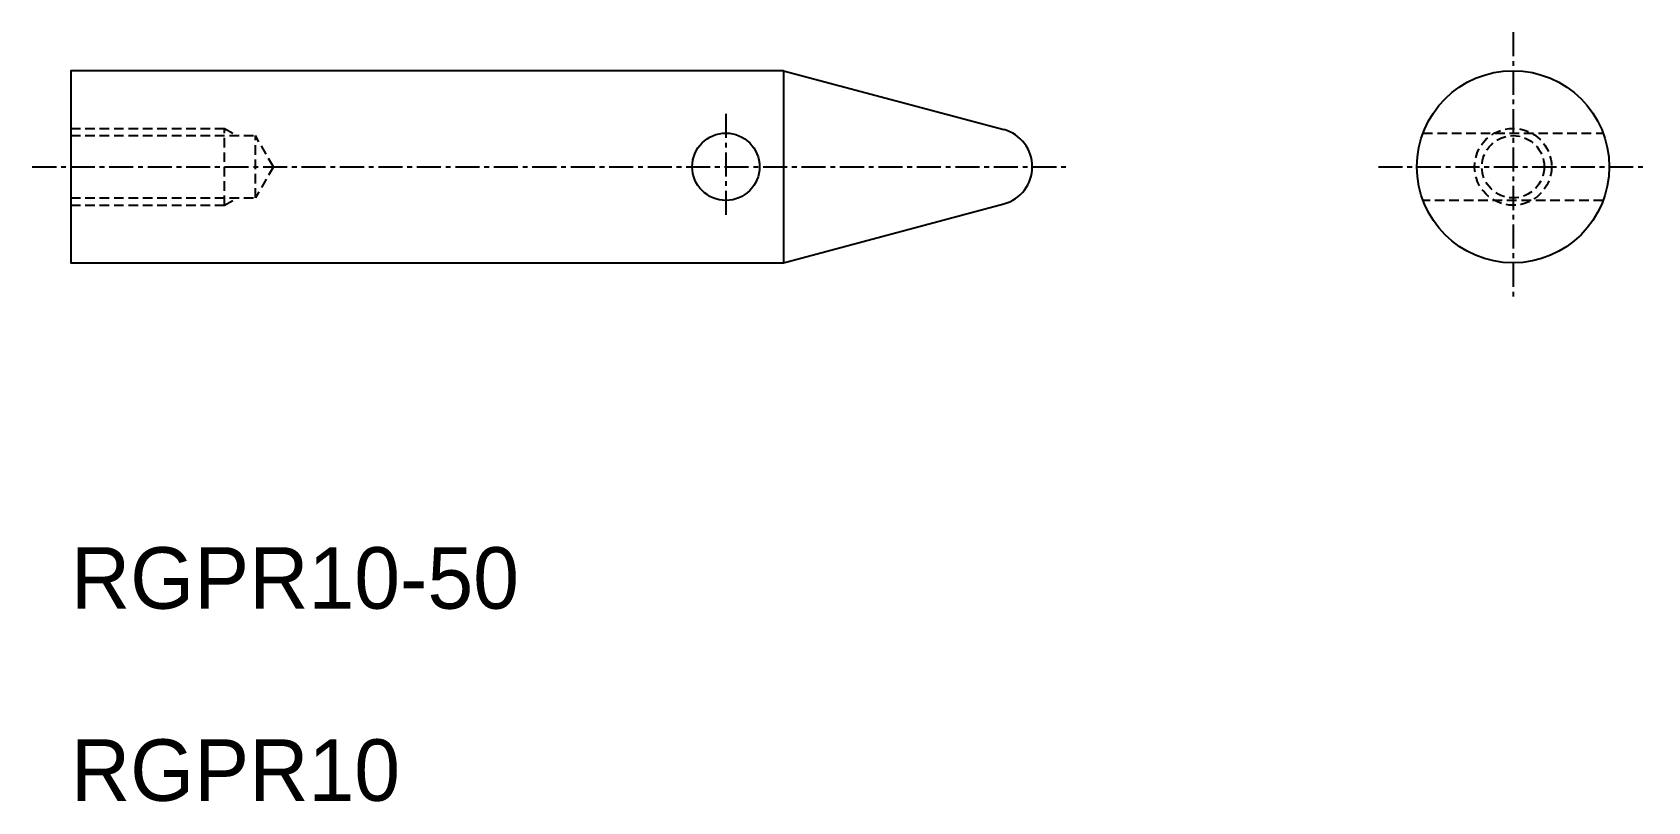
# Model space of a CAD drawing. Extents: x -4752.9 to -4668.9, y -681.3 to -641.2.
import ezdxf

# ---------------------------------------------------------------- set-up
doc = ezdxf.new("R2010")
doc.units = 0
doc.linetypes.add('CENTER', pattern=[2, 1.25, -0.25, 0.25, -0.25])
doc.linetypes.add('DASHED', pattern=[0.75, 0.5, -0.25])
doc.layers.get('0').update_dxf_attribs({"linetype": 'CONTINUOUS'})
doc.layers.add('CENTER', color=1, linetype='CENTER')

msp = doc.modelspace()

# ---------------------------------------------------------------- linework, layer by layer
at = {"color": 7, "linetype": 'CONTINUOUS'}
for p, q in [((-4713.832, -643.234), (-4702.381, -646.302)), ((-4713.832, -643.234), (-4713.832, -653.234)), ((-4713.832, -653.234), (-4702.381, -650.166))]:
    msp.add_line(p, q, dxfattribs=at)
at = {"color": 3, "linetype": 'DASHED'}
for p, q in [((-4750.899, -646.234), (-4742.899, -646.234)), ((-4750.899, -646.613), (-4741.299, -646.613)), ((-4742.899, -646.234), (-4742.242, -646.613)), ((-4742.899, -650.234), (-4742.899, -646.234)), ((-4740.363, -648.234), (-4741.299, -646.613)), ((-4741.299, -649.855), (-4741.299, -646.613)), ((-4680.583, -646.484), (-4671.215, -646.484)), ((-4740.363, -648.234), (-4741.299, -649.855)), ((-4750.899, -649.855), (-4741.299, -649.855)), ((-4742.899, -650.234), (-4742.242, -649.855)), ((-4671.215, -649.984), (-4680.583, -649.984)), ((-4750.899, -650.234), (-4742.899, -650.234))]:
    msp.add_line(p, q, dxfattribs=at)
at = {"color": 7, "linetype": 'CONTINUOUS'}
msp.add_lwpolyline([(-4713.832, -643.234), (-4750.899, -643.234), (-4750.899, -653.234), (-4713.832, -653.234)], dxfattribs=at)
for centre, radius in [((-4675.899, -648.234), 5), ((-4716.832, -648.234), 1.75)]:
    msp.add_circle(centre, radius, dxfattribs=at)
at = {"color": 3, "linetype": 'DASHED'}
for radius in [2, 1.621]:
    msp.add_circle((-4675.899, -648.234), radius, dxfattribs=at)
at = {"color": 7, "linetype": 'CONTINUOUS'}
msp.add_arc((-4702.899, -648.234), 2, 285, 75, dxfattribs=at)
at = {"layer": 'CENTER', "color": 1, "linetype": 'CENTER'}
for p, q in [((-4675.899, -641.234), (-4675.899, -655.234)), ((-4716.832, -645.484), (-4716.832, -650.984)), ((-4752.899, -648.234), (-4698.899, -648.234)), ((-4682.899, -648.234), (-4668.899, -648.234))]:
    msp.add_line(p, q, dxfattribs=at)

# ---------------------------------------------------------------- texts
at = {"color": 7, "linetype": 'CONTINUOUS'}
for s, p in [('RGPR10-50', (-4750.899, -671.234)), ('RGPR10', (-4750.899, -681.234))]:
    msp.add_text(s, height=3.2, dxfattribs=at).set_placement(p)

doc.saveas('drawing.dxf')
